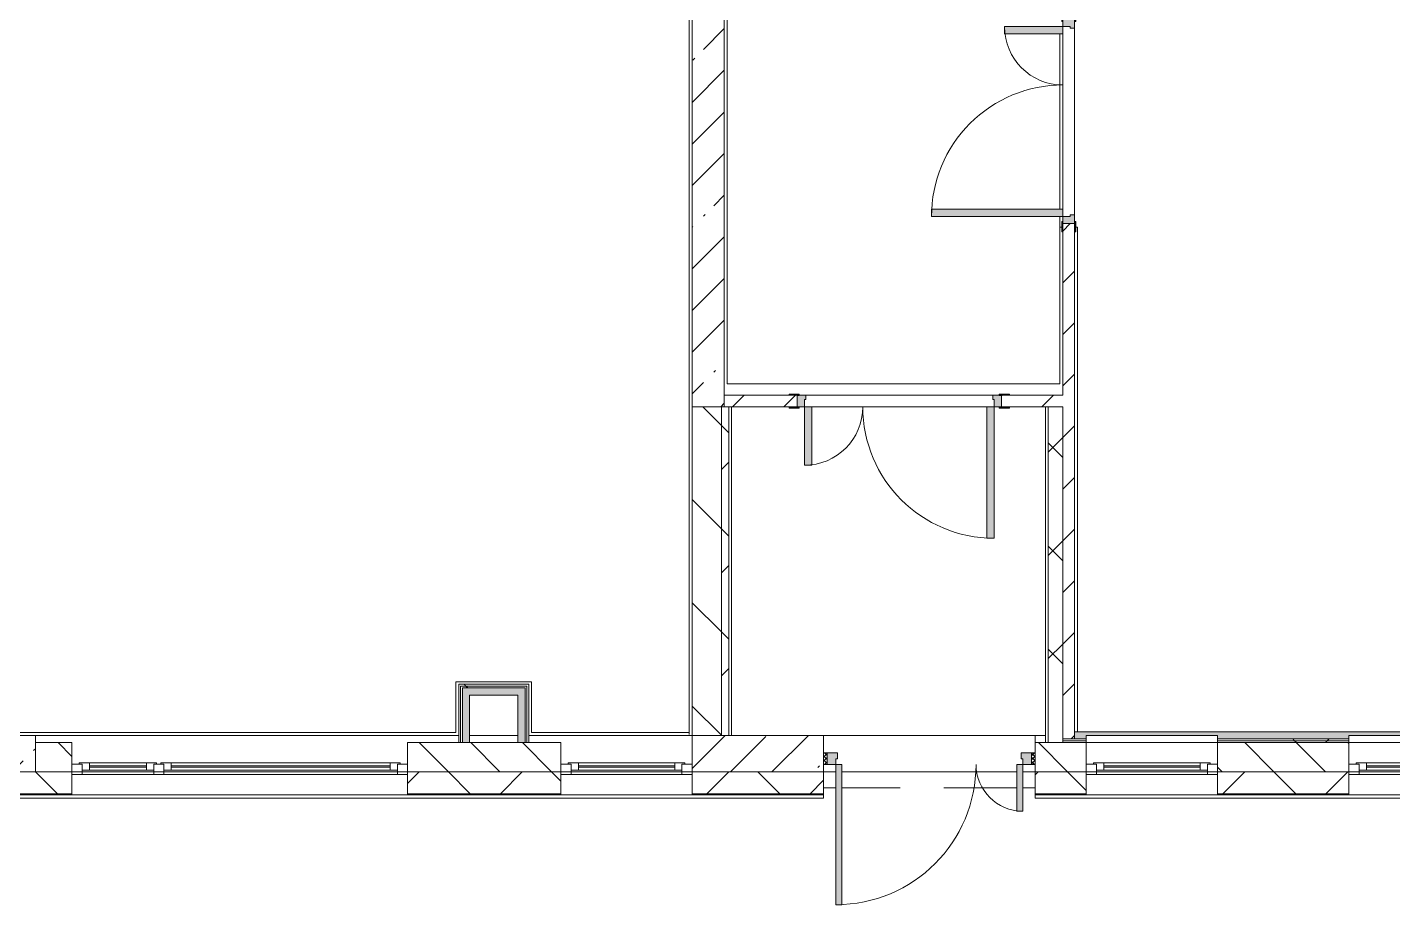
# Model space of a CAD drawing. Header units: millimetres. Extents: x -4060 to 187734, y -8553 to 29000.
# Drawn here: x 163298 to 172654, y -1010 to 5000 of the extents above; entities that cross this region are included whole.
import ezdxf

# ---------------------------------------------------------------- set-up
doc = ezdxf.new("R2010")
doc.units = ezdxf.units.MM
doc.linetypes.add('200_ШТРИХ__ш1_п0_6_', pattern=[800, 500, -300])
for name, color, linetype, lineweight in [('A-DETL-MBND-1', 7, '200_ШТРИХ__ш1_п0_6_', 9), ('A-GENM', 7, 'Continuous', 5), ('A-GLAZ-2', 7, 'Continuous', 5), ('A-WALL', 7, 'Continuous', 9), ('A-WALL-9', 7, 'Continuous', 5), ('I-WALL-22', 7, 'Continuous', 5), ('S-COLS-2', 7, 'Continuous', 5)]:
    doc.layers.add(name, color=color, linetype=linetype, lineweight=lineweight)
for name, color, linetype, lineweight, true_color in [('A-DOOR-2', 7, 'Continuous', 5, 0xaaaaaa), ('A-DOOR-3', 7, 'Continuous', 5, 0xe2e2e2), ('A-DOOR-FRAM-2', 7, 'Continuous', 5, 0xe2e2e2), ('A-DOOR-FRAM-3', 7, 'Continuous', 5, 0xaaaaaa), ('A-FLOR-1', 7, 'Continuous', 5, 0xaaaaaa), ('I-WALL-21', 7, 'Continuous', 9, 0xe7e7e7)]:
    doc.layers.add(name, color=color, linetype=linetype, lineweight=lineweight, true_color=true_color)
pattern_1 = [(45, (60723.74, 0), (-176.7767, 176.7767), [])]
pattern_2 = [(45, (60723.74, 0), (-353.5534, 353.5534), []), (135, (60723.74, 0), (-353.5534, -353.5534), [])]
pattern_3 = [(45, (60723.74, 0), (-285.1231, 285.1231), []), (45, (61008.87, 0), (-285.1231, 285.1231), [504.031, -100.806, 16.764, -84.042])]
pattern_4 = [(45, (60723.74, 0), (-530.33, 530.33), []), (135, (60723.74, 0), (-530.33, -530.33), [])]

# ---------------------------------------------------------------- blocks, each defined once
blk = doc.blocks.new('120_Окно_СКБ_2Ст_Фрамуга сверху - 120_Окно_СКБ_2Ст_2300х2500_h_ ДОО-19727959-1_5_1_птичка')
at = {"layer": 'A-GLAZ-2'}
for p, q in [((-1150, -127), (-1150, -57)), ((-1150, -57), (-1080, -57)), ((1150, -57), (-1150, -57)), ((-1080, -57), (-1080, -127)), ((-1080, -57), (1080, -57)), ((520, -87), (-1080, -87)), ((-1080, -87), (-1080, -127)), ((-1030, -137), (-1030, -87)), ((470, -137), (470, -87)), ((520, -127), (520, -57)), ((520, -57), (590, -57)), ((520, -127), (520, -87)), ((590, -57), (590, -127)), ((1080, -87), (590, -87)), ((590, -87), (590, -127)), ((640, -137), (640, -87)), ((1030, -137), (1030, -87)), ((1080, -127), (1080, -57)), ((1080, -57), (1150, -57)), ((1080, -127), (1080, -87)), ((1150, -57), (1150, -127)), ((-1080, -127), (-1150, -127)), ((-1150, -127), (-1100, -127)), ((-1080, -127), (-1100, -127)), ((-1100, -127), (-1100, -137)), ((-1100, -137), (540, -137)), ((540, -137), (-1100, -137)), ((-1030, -107), (470, -107)), ((470, -117), (-1030, -117)), ((590, -127), (520, -127)), ((540, -127), (520, -127)), ((540, -127), (570, -127)), ((540, -127), (570, -127)), ((540, -137), (540, -127)), ((590, -127), (570, -127)), ((570, -127), (570, -137)), ((570, -137), (1100, -137)), ((1100, -137), (570, -137)), ((640, -107), (1030, -107)), ((1030, -117), (640, -117)), ((1150, -127), (1080, -127)), ((1100, -127), (1080, -127)), ((1100, -127), (1150, -127)), ((1100, -137), (1100, -127))]:
    blk.add_line(p, q, dxfattribs=at)
blk = doc.blocks.new('BSC_Колонна _Прямоугольная - 250х900-V148-1_5_1_птичка')
at = {"layer": 'S-COLS-2'}
h = blk.add_hatch(dxfattribs=at)
h.set_pattern_fill('FP_178', color=256, style=0, pattern_type=2)
h.set_pattern_definition([(45, (-102180, -25), (-285.1231, 285.1231), []), (45, (-101894.88, -25), (-285.1231, 285.1231), [504.031, -100.806, 16.764, -84.042])])
h.paths.add_polyline_path([(450, -125), (450, 125), (-450, 125), (-450, -125), (-61.5, -125)])
for p, q in [((450, 125), (-450, 125)), ((-450, 125), (-450, -125)), ((450, -125), (450, 125)), ((-450, -125), (450, -125))]:
    blk.add_line(p, q, dxfattribs=at)
blk = doc.blocks.new('110_Дверь_СКБ_2Ст_Наружная - ДН-5_л__ Двухстворчатая 1350 х3800 _h_ в свету с верхним остеклением-21877029-1_5_1_птичка')
at = {"layer": 'A-DOOR-2'}
h = blk.add_hatch(dxfattribs=at)
h.set_pattern_fill('FP_179', color=256, style=0, pattern_type=2)
h.set_pattern_definition([(135, (1626.41, 164.685), (-14.14214, -14.14214), []), (225, (1626.41, 164.685), (14.14214, -14.14214), [])])
h.paths.add_polyline_path([(744.5, 50), (719.5, 50), (719.5, -30), (744.5, -30), (744.5, 10)])
at = {"layer": 'A-DOOR-3'}
for points in [[(619.5, 1010), (619.5, 50), (659.5, 50), (659.5, 1010)], [(-620.5, 370), (-620.5, 50), (-580.5, 50), (-580.5, 370)]]:
    blk.add_hatch(color=256, dxfattribs=at).paths.add_polyline_path(points)
h = blk.add_hatch(color=256, dxfattribs=at)
h.paths.add_polyline_path([(659.5, 50), (659.5, 10), (649.5, 10), (649.5, -30), (719.5, -30), (719.5, 50)])
h.paths.add_polyline_path([(-680.5, 50), (-680.5, -30), (-610.5, -30), (-610.5, 10), (-620.5, 10), (-620.5, 50), (-651.1, 50)])
at = {"layer": 'A-DOOR-FRAM-3'}
h = blk.add_hatch(dxfattribs=at)
h.set_pattern_fill('FP_180', color=256, style=0, pattern_type=2)
h.set_pattern_definition([(45, (-496.384, 164.685), (-14.1421, 14.1421), []), (135, (-496.384, 164.685), (-14.1421, -14.1421), [])])
h.paths.add_polyline_path([(-705.5, 50), (-705.5, -30), (-680.5, -30), (-680.5, 50)])
at = {"layer": 'A-DOOR-2'}
for p, q in [((659.5, 1010), (619.5, 1010)), ((619.5, 1010), (619.5, 50)), ((659.5, 50), (659.5, 1010)), ((-620.5, 370), (-620.5, 50)), ((-580.5, 370), (-620.5, 370)), ((-580.5, 50), (-580.5, 370)), ((-620.5, 50), (-580.5, 50)), ((619.5, 50), (659.5, 50))]:
    blk.add_line(p, q, dxfattribs=at)
for centre, radius, start, end in [((659.5, 50), 960, 90, 180), ((-620.5, 50), 320, 0, 90)]:
    blk.add_arc(centre, radius, start, end, dxfattribs=at)
at = {"layer": 'A-DOOR-FRAM-3'}
for p, q in [((-680.5, 50), (-705.5, 50)), ((-705.5, 50), (-705.5, -30)), ((-620.5, 50), (-680.5, 50)), ((-680.5, 50), (-680.5, -30)), ((-680.5, -30), (-680.5, 50)), ((-620.5, 10), (-620.5, 50)), ((-610.5, 10), (-620.5, 10)), ((-610.5, -30), (-610.5, 10)), ((659.5, 10), (649.5, 10)), ((649.5, 10), (649.5, -30)), ((659.5, 50), (659.5, 10)), ((719.5, 50), (659.5, 50)), ((719.5, -30), (719.5, 50)), ((744.5, 50), (719.5, 50)), ((719.5, 50), (719.5, -30)), ((744.5, -30), (744.5, 50)), ((-705.5, -30), (-680.5, -30)), ((-680.5, -30), (-610.5, -30)), ((649.5, -30), (719.5, -30)), ((719.5, -30), (744.5, -30))]:
    blk.add_line(p, q, dxfattribs=at)
blk = doc.blocks.new('120_Окно_СКБ_1Ст - 120_Окно_СКБ_1Ст 900х2500_h_ с форточкой-22876038-1_5_1_птичка')
at = {"layer": 'A-GLAZ-2'}
for p, q in [((-450, -127), (-450, -57)), ((-450, -57), (-380, -57)), ((450, -57), (-450, -57)), ((-380, -57), (-380, -127)), ((380, -87), (-380, -87)), ((-380, -87), (-380, -127)), ((-330, -137), (-330, -87)), ((330, -137), (330, -87)), ((380, -127), (380, -57)), ((380, -57), (450, -57)), ((380, -127), (380, -87)), ((450, -57), (450, -127)), ((-380, -127), (-450, -127)), ((-450, -127), (-400, -127)), ((-380, -127), (-400, -127)), ((-400, -127), (-400, -137)), ((-400, -137), (400, -137)), ((400, -137), (-400, -137)), ((-330, -107), (330, -107)), ((330, -117), (-330, -117)), ((450, -127), (380, -127)), ((400, -127), (380, -127)), ((400, -127), (450, -127)), ((400, -137), (400, -127))]:
    blk.add_line(p, q, dxfattribs=at)
blk = doc.blocks.new('110_Дверь_СКБ_2Ст - Д-5_п_ Из игровой в коридор-32215844-1_5_1_птичка')
at = {"layer": 'A-DOOR-3'}
for points in [[(-637.5, 940), (-637.5, 40), (-587.5, 40), (-587.5, 940)], [(612.5, 57.5), (612.5, 40), (662.5, 42.7), (662.5, 440), (612.5, 440), (612.5, 60)]]:
    blk.add_hatch(color=256, dxfattribs=at).paths.add_polyline_path(points)
h = blk.add_hatch(color=256, dxfattribs=at)
h.paths.add_polyline_path([(-687.5, 40), (-687.5, -40), (-627.5, -40), (-627.5, -10), (-637.5, -10), (-637.5, 40)])
h.paths.add_polyline_path([(652.5, -40), (712.5, -40), (712.5, 40), (662.5, 40), (662.5, -10), (652.5, -10), (652.5, -25.9)])
at = {"layer": 'A-DOOR-FRAM-2'}
for points in [[(-742.5, 40), (-672.5, 40), (-672.5, 48), (-742.5, 48)], [(697.5, 48), (697.5, 40), (767.5, 40), (767.5, 48), (712.5, 48)], [(-742.5, -48), (-672.5, -48), (-672.5, -40), (-742.5, -40)], [(697.5, -47.8), (697.8, -48), (767.5, -48), (767.5, -40), (697.5, -40)]]:
    blk.add_hatch(color=256, dxfattribs=at).paths.add_polyline_path(points)
at = {"layer": 'A-DOOR-2'}
for p, q in [((-637.5, 940), (-637.5, 40)), ((-587.5, 940), (-637.5, 940)), ((-587.5, 40), (-587.5, 940)), ((662.5, 440), (612.5, 440)), ((612.5, 440), (612.5, 40)), ((662.5, 40), (662.5, 440)), ((-637.5, 40), (-587.5, 40)), ((612.5, 40), (662.5, 40))]:
    blk.add_line(p, q, dxfattribs=at)
for centre, radius, start, end in [((-637.5, 40), 900, 0, 90), ((662.5, 40), 400, 90, 180)]:
    blk.add_arc(centre, radius, start, end, dxfattribs=at)
at = {"layer": 'A-DOOR-FRAM-3'}
for p, q in [((-672.5, 48), (-742.5, 48)), ((-742.5, 48), (-742.5, 40)), ((-742.5, 40), (-672.5, 40)), ((-637.5, 40), (-687.5, 40)), ((-687.5, 40), (-687.5, -40)), ((-672.5, 40), (-672.5, 48)), ((-637.5, -10), (-637.5, 40)), ((662.5, 40), (662.5, -10)), ((712.5, 40), (662.5, 40)), ((767.5, 48), (697.5, 48)), ((697.5, 48), (697.5, 40)), ((697.5, 40), (767.5, 40)), ((712.5, -40), (712.5, 40)), ((767.5, 40), (767.5, 48)), ((-672.5, -40), (-742.5, -40)), ((-742.5, -40), (-742.5, -48)), ((-742.5, -48), (-672.5, -48)), ((-672.5, -39), (-687.5, -39)), ((-687.5, -39), (-687.5, -40)), ((-687.5, -40), (-627.5, -40)), ((-687.5, -40), (-672.5, -40)), ((-672.5, -40), (-672.5, -39)), ((-672.5, -48), (-672.5, -40)), ((-627.5, -10), (-637.5, -10)), ((-627.5, -40), (-627.5, -10)), ((662.5, -10), (652.5, -10)), ((652.5, -10), (652.5, -40)), ((652.5, -40), (712.5, -40)), ((712.5, -39), (697.5, -39)), ((697.5, -39), (697.5, -40)), ((697.5, -40), (712.5, -40)), ((767.5, -40), (697.5, -40)), ((697.5, -40), (697.5, -48)), ((697.5, -48), (767.5, -48)), ((712.5, -40), (712.5, -39)), ((767.5, -48), (767.5, -40))]:
    blk.add_line(p, q, dxfattribs=at)
blk = doc.blocks.new('Рисунок_горы - Рисунок_горы-31934381-1_5_1_птичка')
at = {"layer": 'A-GENM'}
for p, q in [((107109, 4374.4), (107109, 4384)), ((107109, 4308.3), (107109, 4334.6)), ((107109, 4258.7), (107109, 4082.8)), ((107109, 3759.7), (107109, 3739.9)), ((107109, 3402.6), (107109, 3715.1)), ((107109, 3715.1), (107109, 3402.6)), ((107109, 3400.4), (107109, 3402.6)), ((107109, 3402.6), (107109, 3400.4)), ((107109, 3083.5), (107109, 3033.8)), ((107109, 3033.8), (107109, 3083.5)), ((107109, 2902.9), (107109, 2510.3)), ((107109, 2349.5), (107109, 2318.8)), ((107109, 1892.3), (107109, 1912.9)), ((107109, 1600.7), (107109, 1631.9)), ((107109, 1293.1), (107109, 1296.4)), ((107109, 950.1), (107109, 1139.3)), ((107109, 1139.3), (107109, 950.1)), ((107109, 1122.4), (107109, 1119.9)), ((107109, 1119.9), (107109, 756.7)), ((107109, 988.4), (107109, 946.8)), ((107109, 928), (107109, 950.1)), ((107109, 950.1), (107109, 928)), ((107109, 800), (107109, 928)), ((107109, 928), (107109, 800))]:
    blk.add_line(p, q, dxfattribs=at)
for points in [[(107109, 4996.9), (107109, 5086.6), (107109, 5046.4), (107109, 4960)], [(107109, 4997.1), (107109, 5021), (107109, 5029.3), (107109, 5042)], [(107109, 5030.9), (107109, 5009.2), (107109, 4973.1), (107109, 4936.1)], [(107109, 4931.1), (107109, 4949.6), (107109, 4972.3), (107109, 4997.1)], [(107109, 4801.5), (107109, 4837.3), (107109, 4769), (107109, 4683.1)], [(107109, 4745.8), (107109, 4834.9), (107109, 4778.8), (107109, 4694)], [(107109, 4729.3), (107109, 4734.7), (107109, 4740.2), (107109, 4745.8)], [(107109, 4610.3), (107109, 4692.4), (107109, 4646), (107109, 4564.5)], [(107109, 4560.8), (107109, 4651.4), (107109, 4604.2), (107109, 4519)], [(107109, 4480.9), (107109, 4572.6), (107109, 4516.7), (107109, 4440.6)], [(107109, 4532.1), (107109, 4540.9), (107109, 4550.5), (107109, 4560.8)], [(107109, 4470.8), (107109, 4474.1), (107109, 4477.5), (107109, 4480.9)], [(107109, 4422.3), (107109, 4412.5), (107109, 4330.7), (107109, 4267.6)], [(107109, 4394.1), (107109, 4371.7), (107109, 4334), (107109, 4292)], [(107109, 4388.7), (107109, 4383.5), (107109, 4378.7), (107109, 4374.4)], [(107109, 4317.2), (107109, 4357.9), (107109, 4365.3), (107109, 4387.8)], [(107109, 4330.1), (107109, 4333.9), (107109, 4326.6), (107109, 4344.4)], [(107109, 4341.2), (107109, 4322.9), (107109, 4288.3), (107109, 4243.4)], [(107109, 4284.3), (107109, 4313.8), (107109, 4319.7), (107109, 4338.1)], [(107109, 4284.9), (107109, 4299.2), (107109, 4315.7), (107109, 4330.1)], [(107109, 4250.2), (107109, 4269), (107109, 4291.9), (107109, 4317.2)], [(107109, 4227.3), (107109, 4244.5), (107109, 4264.5), (107109, 4284.3)], [(107109, 4185.1), (107109, 4203.6), (107109, 4225.6), (107109, 4254)], [(107109, 4109.1), (107109, 4188.9), (107109, 4152.7), (107109, 4076.1)], [(107109, 4091.2), (107109, 4096.8), (107109, 4102.8), (107109, 4109.1)], [(107109, 4079.1), (107109, 4063.9), (107109, 4046.4), (107109, 4024.9)], [(107109, 3775), (107109, 3972.8), (107109, 3938.6), (107109, 4024.9)], [(107109, 3745.9), (107109, 3754.8), (107109, 3773.9), (107109, 3783.9)], [(107109, 3400.4), (107109, 3399.3), (107109, 3107.3), (107109, 3083.5)], [(107109, 3190.2), (107109, 3238.9), (107109, 3287.7), (107109, 3341.9)], [(107109, 2744.1), (107109, 2736.6), (107109, 2730.3), (107109, 2725.9)], [(107109, 2525.4), (107109, 2507.2), (107109, 2429.8), (107109, 2406.1)], [(107109, 2456.9), (107109, 2471.2), (107109, 2489.8), (107109, 2504.1)], [(107109, 2337.5), (107109, 2351), (107109, 2430.2), (107109, 2443.8)], [(107109, 2405.3), (107109, 2304), (107109, 2038.3), (107109, 1883.2)], [(107109, 2043.8), (107109, 2143), (107109, 2375.7), (107109, 2404.3)], [(107109, 2331.2), (107109, 2332.9), (107109, 2334.9), (107109, 2337.1)], [(107109, 1964.2), (107109, 1942.5), (107109, 1888.8), (107109, 1862.5)], [(107109, 1865), (107109, 1870.5), (107109, 1877.1), (107109, 1884.9)], [(107109, 1599.1), (107109, 1599.6), (107109, 1600.2), (107109, 1600.7)], [(107109, 1378.1), (107109, 1344.4), (107109, 1311.3), (107109, 1280.5)], [(107109, 1292.6), (107109, 1292.8), (107109, 1292.9), (107109, 1293.1)], [(107109, 1204.2), (107109, 1240.1), (107109, 1272.7), (107109, 1284.6)], [(107109, 1137.1), (107109, 1123.8), (107109, 1106.1), (107109, 1089.8)], [(107109, 954), (107109, 984.2), (107109, 1099.5), (107109, 1129.6)], [(107109, 1118), (107109, 1118.9), (107109, 1120.3), (107109, 1122.4)], [(107109, 1045.3), (107109, 1029.5), (107109, 1010.6), (107109, 988.4)], [(107109, 800), (107109, 789.3), (107109, 658.8), (107109, 644.1)], [(107109, 792), (107109, 794.5), (107109, 796.8), (107109, 798.8)]]:
    blk.add_open_spline(points, degree=3, dxfattribs=at)
for points, knots in [([(107109, 4960), (107109, 4960), (107109, 4956.1), (107109, 4952.3), (107109, 4948.7)], [0.25, 0.25, 0.25, 0.25, 0.25000001, 0.28399361, 0.28399361, 0.28399361, 0.28399361]), ([(107109, 4936.1), (107109, 4936.1), (107109, 4926.5), (107109, 4918.4), (107109, 4911.6)], [0.5, 0.5, 0.5, 0.5, 0.50000001, 0.54626589, 0.54626589, 0.54626589, 0.54626589]), ([(107109, 4694), (107109, 4694), (107109, 4691.5), (107109, 4689.2), (107109, 4687)], [0.33333333, 0.33333333, 0.33333333, 0.33333333, 0.33333334, 0.35272654, 0.35272654, 0.35272654, 0.35272654]), ([(107109, 4683.1), (107109, 4683.1), (107109, 4671.1), (107109, 4660.8), (107109, 4652.1)], [0.33333333, 0.33333333, 0.33333333, 0.33333333, 0.33333334, 0.39532275, 0.39532275, 0.39532275, 0.39532275]), ([(107109, 4564.5), (107109, 4564.5), (107109, 4561.6), (107109, 4558.7), (107109, 4555.8)], [0.25, 0.25, 0.25, 0.25, 0.25000001, 0.27808604, 0.27808604, 0.27808604, 0.27808604]), ([(107109, 4519), (107109, 4519), (107109, 4515.6), (107109, 4512.5), (107109, 4509.5)], [0.33333333, 0.33333333, 0.33333333, 0.33333333, 0.33333334, 0.35936059, 0.35936059, 0.35936059, 0.35936059]), ([(107109, 4440.6), (107109, 4440.6), (107109, 4438.1), (107109, 4435.6), (107109, 4433.3)], [0.33333333, 0.33333333, 0.33333333, 0.33333333, 0.33333334, 0.35421971, 0.35421971, 0.35421971, 0.35421971]), ([(107109, 4384), (107109, 4384), (107109, 4407.4), (107109, 4419.2), (107109, 4422.4)], [0.059701493, 0.059701493, 0.059701493, 0.059701493, 0.059701503, 0.063018242, 0.063018242, 0.063018242, 0.063018242]), ([(107109, 4387.8), (107109, 4387.8), (107109, 4392.8), (107109, 4397.1), (107109, 4400.6)], [0.25, 0.25, 0.25, 0.25, 0.25000001, 0.26795645, 0.26795645, 0.26795645, 0.26795645]), ([(107109, 4355.8), (107109, 4355.8), (107109, 4362.9), (107109, 4368.3), (107109, 4374.4)], [0.02985075, 0.02985075, 0.02985075, 0.02985075, 0.02985076, 0.04477612, 0.04477612, 0.04477612, 0.04477612]), ([(107109, 4374.4), (107109, 4374.4), (107109, 4368.3), (107109, 4362.9), (107109, 4355.8)], [0.589928058, 0.589928058, 0.589928058, 0.589928058, 0.589928068, 0.597122302, 0.597122302, 0.597122302, 0.597122302]), ([(107109, 4344.4), (107109, 4344.4), (107109, 4347.6), (107109, 4352.1), (107109, 4355.8)], [0.01492537, 0.01492537, 0.01492537, 0.01492537, 0.01492538, 0.02985075, 0.02985075, 0.02985075, 0.02985075]), ([(107109, 4355.8), (107109, 4355.8), (107109, 4352.1), (107109, 4347.6), (107109, 4344.4)], [0.597122302, 0.597122302, 0.597122302, 0.597122302, 0.597122312, 0.604316547, 0.604316547, 0.604316547, 0.604316547]), ([(107109, 4344.4), (107109, 4344.4), (107109, 4338), (107109, 4334.8), (107109, 4333.2)], [0.604316547, 0.604316547, 0.604316547, 0.604316547, 0.604316557, 0.606930306, 0.606930306, 0.606930306, 0.606930306]), ([(107109, 4338.1), (107109, 4338.1), (107109, 4340.2), (107109, 4342.1), (107109, 4343.8)], [0.2, 0.2, 0.2, 0.2, 0.20000001, 0.209156175, 0.209156175, 0.209156175, 0.209156175]), ([(107109, 4330.1), (107109, 4330.1), (107109, 4309.7), (107109, 4273.5), (107109, 4254)], [0.18181818, 0.18181818, 0.18181818, 0.18181818, 0.18181819, 0.27272727, 0.27272727, 0.27272727, 0.27272727]), ([(107109, 4254), (107109, 4254), (107109, 4273.5), (107109, 4309.7), (107109, 4330.1)], [0.97014925, 0.97014925, 0.97014925, 0.97014925, 0.97014926, 1, 1, 1, 1]), ([(107109, 4330.1), (107109, 4330.1), (107109, 4315.7), (107109, 4299.2), (107109, 4284.9)], [0.611510791, 0.611510791, 0.611510791, 0.611510791, 0.611510801, 0.617072383, 0.617072383, 0.617072383, 0.617072383]), ([(107109, 4267.6), (107109, 4267.6), (107109, 4277.2), (107109, 4300.9), (107109, 4308.3)], [0.07462687, 0.07462687, 0.07462687, 0.07462687, 0.07462688, 0.08955224, 0.08955224, 0.08955224, 0.08955224]), ([(107109, 4308.3), (107109, 4308.3), (107109, 4294.5), (107109, 4267.6), (107109, 4258.7)], [0.08955224, 0.08955224, 0.08955224, 0.08955224, 0.08955225, 0.10447761, 0.10447761, 0.10447761, 0.10447761]), ([(107109, 4292), (107109, 4292), (107109, 4265.3), (107109, 4244.8), (107109, 4230)], [0.5, 0.5, 0.5, 0.5, 0.50000001, 0.58415994, 0.58415994, 0.58415994, 0.58415994]), ([(107109, 4254), (107109, 4254), (107109, 4225.6), (107109, 4203.6), (107109, 4185.1)], [0.27272727, 0.27272727, 0.27272727, 0.27272727, 0.27272728, 0.29544577, 0.29544577, 0.29544577, 0.29544577]), ([(107109, 4243.4), (107109, 4243.4), (107109, 4226), (107109, 4206.4), (107109, 4193.2)], [0.4, 0.4, 0.4, 0.4, 0.4, 0.5000887, 0.5000887, 0.5000887, 0.5000887]), ([(107109, 4082.8), (107109, 4082.8), (107109, 3948.4), (107109, 3856.6), (107109, 3759.7)], [0.11940299, 0.11940299, 0.11940299, 0.11940299, 0.119403, 0.13432836, 0.13432836, 0.13432836, 0.13432836]), ([(107109, 4024.9), (107109, 4024.9), (107109, 4046.4), (107109, 4063.9), (107109, 4079.1)], [0.955223881, 0.955223881, 0.955223881, 0.955223881, 0.955223891, 0.958256249, 0.958256249, 0.958256249, 0.958256249]), ([(107109, 4076.1), (107109, 4076.1), (107109, 4075.5), (107109, 4074.9), (107109, 4074.4)], [0.333333333, 0.333333333, 0.333333333, 0.333333333, 0.333333343, 0.338878128, 0.338878128, 0.338878128, 0.338878128]), ([(107109, 4024.9), (107109, 4024.9), (107109, 3938.6), (107109, 3972.8), (107109, 3775)], [0.36363636, 0.36363636, 0.36363636, 0.36363636, 0.36363637, 0.45334444, 0.45334444, 0.45334444, 0.45334444]), ([(107109, 3797.9), (107109, 3797.9), (107109, 3816.7), (107109, 3834.4), (107109, 3846.7)], [0.4, 0.4, 0.4, 0.4, 0.40000001, 0.48323063, 0.48323063, 0.48323063, 0.48323063]), ([(107109, 3400.4), (107109, 3400.4), (107109, 3384.7), (107109, 3360.7), (107109, 3341.9)], [0.71942446, 0.71942446, 0.71942446, 0.71942446, 0.71942447, 0.726618705, 0.726618705, 0.726618705, 0.726618705]), ([(107109, 3083.5), (107109, 3083.5), (107109, 3107), (107109, 3392), (107109, 3400.2)], [0.88059701, 0.88059701, 0.88059701, 0.88059701, 0.88059702, 0.89533399, 0.89533399, 0.89533399, 0.89533399]), ([(107109, 3341.9), (107109, 3341.9), (107109, 3287.7), (107109, 3238.9), (107109, 3190.2)], [0.726618705, 0.726618705, 0.726618705, 0.726618705, 0.726618715, 0.730787086, 0.730787086, 0.730787086, 0.730787086]), ([(107109, 2725.9), (107109, 2725.9), (107109, 2730.3), (107109, 2736.6), (107109, 2744.1)], [0.4375, 0.4375, 0.4375, 0.4375, 0.43750001, 0.446836628, 0.446836628, 0.446836628, 0.446836628]), ([(107109, 2640.3), (107109, 2640.3), (107109, 2667.3), (107109, 2700.2), (107109, 2725.9)], [0.375, 0.375, 0.375, 0.375, 0.37500001, 0.4375, 0.4375, 0.4375, 0.4375]), ([(107109, 2725.9), (107109, 2725.9), (107109, 2700.2), (107109, 2667.3), (107109, 2640.3)], [0.776978417, 0.776978417, 0.776978417, 0.776978417, 0.776978427, 0.784172662, 0.784172662, 0.784172662, 0.784172662]), ([(107109, 2640.3), (107109, 2640.3), (107109, 2621.3), (107109, 2621.6), (107109, 2581.4)], [0.784172662, 0.784172662, 0.784172662, 0.784172662, 0.784172672, 0.791366906, 0.791366906, 0.791366906, 0.791366906]), ([(107109, 2581.4), (107109, 2581.4), (107109, 2593), (107109, 2601.2), (107109, 2607.5)], [0.3125, 0.3125, 0.3125, 0.3125, 0.31250001, 0.33053184, 0.33053184, 0.33053184, 0.33053184]), ([(107109, 2510.3), (107109, 2510.3), (107109, 2529), (107109, 2562.7), (107109, 2581.4)], [0.25, 0.25, 0.25, 0.25, 0.25000001, 0.3125, 0.3125, 0.3125, 0.3125]), ([(107109, 2581.4), (107109, 2581.4), (107109, 2562.7), (107109, 2529), (107109, 2510.3)], [0.791366906, 0.791366906, 0.791366906, 0.791366906, 0.791366916, 0.798561151, 0.798561151, 0.798561151, 0.798561151]), ([(107109, 2515.4), (107109, 2515.4), (107109, 2518.6), (107109, 2521.6), (107109, 2524.6)], [0.8059701493, 0.8059701493, 0.8059701493, 0.8059701493, 0.8059701593, 0.8067080864, 0.8067080864, 0.8067080864, 0.8067080864]), ([(107109, 2510.3), (107109, 2510.3), (107109, 2483), (107109, 2428.7), (107109, 2405.3)], [0.798561151, 0.798561151, 0.798561151, 0.798561151, 0.798561161, 0.805755396, 0.805755396, 0.805755396, 0.805755396]), ([(107109, 2406.1), (107109, 2406.1), (107109, 2391.5), (107109, 2376.5), (107109, 2365.1)], [0.14285714, 0.14285714, 0.14285714, 0.14285714, 0.14285715, 0.23291326, 0.23291326, 0.23291326, 0.23291326]), ([(107109, 2405.3), (107109, 2405.3), (107109, 2381.5), (107109, 2144.3), (107109, 2043.8)], [0.805755396, 0.805755396, 0.805755396, 0.805755396, 0.805755406, 0.811968093, 0.811968093, 0.811968093, 0.811968093]), ([(107109, 1883.2), (107109, 1883.2), (107109, 1772), (107109, 1712.3), (107109, 1580.9)], [0.05882353, 0.05882353, 0.05882353, 0.05882353, 0.05882354, 0.11764706, 0.11764706, 0.11764706, 0.11764706]), ([(107109, 1684.9), (107109, 1684.9), (107109, 1697.8), (107109, 1708.8), (107109, 1716.3)], [0.76119403, 0.76119403, 0.76119403, 0.76119403, 0.76119404, 0.767121073, 0.767121073, 0.767121073, 0.767121073]), ([(107109, 1640.8), (107109, 1640.8), (107109, 1660.5), (107109, 1675.7), (107109, 1684.9)], [0.74626866, 0.74626866, 0.74626866, 0.74626866, 0.74626867, 0.76119403, 0.76119403, 0.76119403, 0.76119403]), ([(107109, 1580.9), (107109, 1580.9), (107109, 1528.6), (107109, 1484.2), (107109, 1440.4)], [0.11764706, 0.11764706, 0.11764706, 0.11764706, 0.11764707, 0.17647059, 0.17647059, 0.17647059, 0.17647059]), ([(107109, 1440.4), (107109, 1440.4), (107109, 1388), (107109, 1350.4), (107109, 1277.3)], [0.17647059, 0.17647059, 0.17647059, 0.17647059, 0.1764706, 0.23529412, 0.23529412, 0.23529412, 0.23529412]), ([(107109, 1280.5), (107109, 1280.5), (107109, 1311.3), (107109, 1344.4), (107109, 1378.1)], [0.52941176, 0.52941176, 0.52941176, 0.52941176, 0.52941177, 0.55016053, 0.55016053, 0.55016053, 0.55016053]), ([(107109, 1284.6), (107109, 1284.6), (107109, 1286), (107109, 1287), (107109, 1287.8)], [0.626865672, 0.626865672, 0.626865672, 0.626865672, 0.626865682, 0.62980849, 0.62980849, 0.62980849, 0.62980849]), ([(107109, 1141.9), (107109, 1141.9), (107109, 1191.5), (107109, 1233.3), (107109, 1280.5)], [0.47058824, 0.47058824, 0.47058824, 0.47058824, 0.47058825, 0.52941176, 0.52941176, 0.52941176, 0.52941176]), ([(107109, 1280.5), (107109, 1280.5), (107109, 1233.3), (107109, 1191.5), (107109, 1141.9)], [0.856115108, 0.856115108, 0.856115108, 0.856115108, 0.856115118, 0.863309353, 0.863309353, 0.863309353, 0.863309353]), ([(107109, 1277.3), (107109, 1277.3), (107109, 1224.5), (107109, 1174), (107109, 1122.4)], [0.23529412, 0.23529412, 0.23529412, 0.23529412, 0.23529413, 0.29411765, 0.29411765, 0.29411765, 0.29411765]), ([(107109, 1136.5), (107109, 1136.5), (107109, 1140.6), (107109, 1144), (107109, 1146.8)], [0.4, 0.4, 0.4, 0.4, 0.40000001, 0.41578086, 0.41578086, 0.41578086, 0.41578086]), ([(107109, 1141.9), (107109, 1141.9), (107109, 1136.4), (107109, 1133.6), (107109, 1127.2)], [0.52238806, 0.52238806, 0.52238806, 0.52238806, 0.52238807, 0.53731343, 0.53731343, 0.53731343, 0.53731343]), ([(107109, 1141.9), (107109, 1141.9), (107109, 1141.3), (107109, 1140.6), (107109, 1140)], [0.863309353, 0.863309353, 0.863309353, 0.863309353, 0.863309363, 0.867844855, 0.867844855, 0.867844855, 0.867844855]), ([(107109, 1127.2), (107109, 1127.2), (107109, 1126.9), (107109, 1126.6), (107109, 1126.3)], [0.537313433, 0.537313433, 0.537313433, 0.537313433, 0.537313443, 0.538811964, 0.538811964, 0.538811964, 0.538811964]), ([(107109, 1122.4), (107109, 1122.4), (107109, 1121.9), (107109, 1121.4), (107109, 1120.9)], [0.294117647, 0.294117647, 0.294117647, 0.294117647, 0.294117657, 0.297478185, 0.297478185, 0.297478185, 0.297478185]), ([(107109, 644.1), (107109, 644.1), (107109, 658.8), (107109, 789.3), (107109, 800)], [0.44776119, 0.44776119, 0.44776119, 0.44776119, 0.4477612, 0.46268657, 0.46268657, 0.46268657, 0.46268657]), ([(107109, 800), (107109, 800), (107109, 797.8), (107109, 795.1), (107109, 792)], [0.8920863309, 0.8920863309, 0.8920863309, 0.8920863309, 0.8920863409, 0.8929568714, 0.8929568714, 0.8929568714, 0.8929568714]), ([(107109, 644.1), (107109, 644.1), (107109, 574.3), (107109, 193.6), (107109, 162.6)], [0.05555556, 0.05555556, 0.05555556, 0.05555556, 0.05555557, 0.11111111, 0.11111111, 0.11111111, 0.11111111]), ([(107109, 162.6), (107109, 162.6), (107109, 193.6), (107109, 574.3), (107109, 644.1)], [0.43283582, 0.43283582, 0.43283582, 0.43283582, 0.43283583, 0.44776119, 0.44776119, 0.44776119, 0.44776119]), ([(107109, 156), (107109, 156), (107109, 158.5), (107109, 160.2), (107109, 161.2)], [0.417910448, 0.417910448, 0.417910448, 0.417910448, 0.417910458, 0.420871746, 0.420871746, 0.420871746, 0.420871746])]:
    blk.add_open_spline(points, degree=3, knots=knots, dxfattribs=at)
blk = doc.blocks.new('110_Дверь_СКБ_2Ст - Д-2а_п_ Из коридора на лестницу-32239107-1_5_1_птичка')
at = {"layer": 'A-DOOR-3'}
for points in [[(-637.5, 940), (-637.5, 40), (-587.5, 40), (-587.5, 940)], [(662.5, 440), (612.5, 440), (612.5, 40), (662.5, 40)]]:
    blk.add_hatch(color=256, dxfattribs=at).paths.add_polyline_path(points)
h = blk.add_hatch(color=256, dxfattribs=at)
h.paths.add_polyline_path([(712.5, 40), (662.5, 40), (662.5, -10), (652.5, -10), (652.5, -40), (712.5, -40)])
h.paths.add_polyline_path([(-687.5, 40), (-687.5, -40), (-627.5, -40), (-627.5, -10), (-637.5, -10), (-637.5, 40)])
at = {"layer": 'A-DOOR-FRAM-2'}
for points in [[(-695.5, 48), (-742.5, 48), (-742.5, 40), (-672.5, 40), (-672.5, 48), (-687.5, 48)], [(720.5, 48), (697.5, 48), (697.5, 40), (767.5, 40), (767.5, 48)], [(-687.5, -40), (-742.5, -40), (-742.5, -48), (-672.5, -44), (-672.5, -40)], [(767.5, -40), (697.5, -42.4), (697.5, -48), (767.5, -48)]]:
    blk.add_hatch(color=256, dxfattribs=at).paths.add_polyline_path(points)
at = {"layer": 'A-DOOR-2'}
for p, q in [((-637.5, 940), (-637.5, 40)), ((-587.5, 940), (-637.5, 940)), ((-587.5, 40), (-587.5, 940)), ((662.5, 440), (612.5, 440)), ((612.5, 440), (612.5, 40)), ((662.5, 40), (662.5, 440)), ((-637.5, 40), (-587.5, 40)), ((612.5, 40), (662.5, 40))]:
    blk.add_line(p, q, dxfattribs=at)
for centre, radius, start, end in [((-637.5, 40), 900, 0, 90), ((662.5, 40), 400, 90, 180)]:
    blk.add_arc(centre, radius, start, end, dxfattribs=at)
at = {"layer": 'A-DOOR-FRAM-3'}
for p, q in [((-672.5, 48), (-742.5, 48)), ((-742.5, 48), (-742.5, 40)), ((-742.5, 40), (-672.5, 40)), ((-637.5, 40), (-687.5, 40)), ((-687.5, 40), (-687.5, -40)), ((-672.5, 40), (-672.5, 48)), ((-637.5, -10), (-637.5, 40)), ((662.5, 40), (662.5, -10)), ((712.5, 40), (662.5, 40)), ((767.5, 48), (697.5, 48)), ((697.5, 48), (697.5, 40)), ((697.5, 40), (767.5, 40)), ((712.5, -40), (712.5, 40)), ((767.5, 40), (767.5, 48)), ((-672.5, -40), (-742.5, -40)), ((-742.5, -40), (-742.5, -48)), ((-742.5, -48), (-672.5, -48)), ((-672.5, -39), (-687.5, -39)), ((-687.5, -39), (-687.5, -40)), ((-687.5, -40), (-627.5, -40)), ((-687.5, -40), (-672.5, -40)), ((-672.5, -40), (-672.5, -39)), ((-672.5, -48), (-672.5, -40)), ((-627.5, -10), (-637.5, -10)), ((-627.5, -40), (-627.5, -10)), ((662.5, -10), (652.5, -10)), ((652.5, -10), (652.5, -40)), ((652.5, -40), (712.5, -40)), ((712.5, -39), (697.5, -39)), ((697.5, -39), (697.5, -40)), ((697.5, -40), (712.5, -40)), ((767.5, -40), (697.5, -40)), ((697.5, -40), (697.5, -48)), ((697.5, -48), (767.5, -48)), ((712.5, -40), (712.5, -39)), ((767.5, -48), (767.5, -40))]:
    blk.add_line(p, q, dxfattribs=at)

msp = doc.modelspace()

# ---------------------------------------------------------------- hatches: boundary and pattern name
at = {"layer": 'A-WALL-9'}
h = msp.add_hatch(dxfattribs=at)
h.set_pattern_fill('FP_122', color=256, style=0, pattern_type=2)
h.set_pattern_definition([(135, (60723.74, 0), (-176.7767, -176.7767), [])])
h.paths.add_polyline_path([(184453.7, -100), (184453.7, 100), (184253.7, 100), (184253.7, -100)])
h.paths.add_polyline_path([(152653.7, -100), (153453.7, -100), (153453.7, 100), (152653.7, 100), (152653.7, -68.4)])
h.paths.add_polyline_path([(155503.7, -100), (155503.7, 100), (155253.7, 100), (155253.7, -100)])
h.paths.add_polyline_path([(157828.7, -100), (158828.7, -100), (158828.7, 100), (157828.7, 100), (157828.7, 70.9)])
h.paths.add_polyline_path([(161553.7, -100), (162453.7, -100), (162453.7, 100), (161553.7, 100), (161553.7, 82.2)])
h.paths.add_polyline_path([(163603.7, -100), (163603.7, 100), (163353.7, 100), (163353.7, -100)])
h.paths.add_polyline_path([(165903.7, -100), (166953.7, -100), (166953.7, 100), (165903.7, 100), (165903.7, -27.9)])
h.paths.add_polyline_path([(181853.7, -100), (181953.7, -100), (181953.7, 100), (181853.7, 100), (181853.7, -11)])
h.paths.add_polyline_path([(170203.7, -100), (170553.7, -100), (170553.7, 100), (170203.7, 100), (170203.7, -65)])
h.paths.add_polyline_path([(180053.7, -100), (180053.7, 100), (179553.7, 100), (179553.7, -100), (179572.8, -100)])
h.paths.add_polyline_path([(172353.7, -100), (172353.7, 100), (171453.7, 100), (171453.7, -100)])
h.paths.add_polyline_path([(174403.7, -100), (174403.7, 100), (174153.7, 100), (174153.7, -100)])
h.paths.add_polyline_path([(177713.9, -100), (177753.7, -100), (177753.7, 100), (176703.7, 100), (176703.7, -100), (176784.4, -100)])
h = msp.add_hatch(dxfattribs=at)
h.set_pattern_fill('FP_140', color=256, style=0, pattern_type=2)
h.set_pattern_definition(pattern_2)
h.paths.add_polyline_path([(184453.7, -250), (185803.7, -250), (185803.7, -100), (184253.7, -100), (184253.7, -250)])
h.paths.add_polyline_path([(181431.8, -250), (181953.7, -250), (181953.7, -100), (180953.7, -100), (180953.7, -250)])
h.paths.add_polyline_path([(149933.7, -250), (151753.7, -250), (151753.7, -100), (149933.7, -100)])
h.paths.add_polyline_path([(168073.7, -250), (168753.7, -250), (168753.7, -100), (167853.7, -100), (167853.7, -250), (167953.7, -250)])
h.paths.add_polyline_path([(172353.7, -250), (172353.7, -100), (171453.7, -100), (171453.7, -250)])
h.paths.add_polyline_path([(173253.7, -250), (174403.7, -250), (174403.7, -100), (173253.7, -100), (173253.7, -210)])
h.paths.add_polyline_path([(176703.7, -250), (177753.7, -250), (177753.7, -100), (176703.7, -100), (176703.7, -210)])
h.paths.add_polyline_path([(170278.1, -250), (170553.7, -250), (170553.7, -100), (170203.7, -100), (170203.7, -250)])
h.paths.add_polyline_path([(178653.7, -250), (180053.7, -250), (180053.7, -100), (178653.7, -100), (178653.7, -210)])
h.paths.add_polyline_path([(155503.7, -250), (155503.7, -100), (154353.7, -100), (154353.7, -250), (154477, -250)])
h.paths.add_polyline_path([(166560.2, -250), (166953.7, -250), (166953.7, -100), (165903.7, -100), (165903.7, -250)])
h.paths.add_polyline_path([(157803.7, -250), (158853.7, -250), (158853.7, -100), (157803.7, -100), (157803.7, -210)])
h.paths.add_polyline_path([(162842.3, -250), (163603.7, -250), (163603.7, -100), (161553.7, -100), (161553.7, -250), (161912.8, -250)])
h.paths.add_polyline_path([(159753.7, -250), (160653.7, -250), (160653.7, -100), (159753.7, -100), (159753.7, -210)])
h.paths.add_polyline_path([(152653.7, -250), (153453.7, -250), (153453.7, -100), (152653.7, -100), (152653.7, -210)])
at = {"layer": 'I-WALL-21'}
for points in [[(166328.7, 425), (166658.7, 425), (166658.7, 475), (166278.7, 475), (166278.7, 425)], [(166708.7, 100), (166708.7, 475), (166658.7, 475), (166658.7, 100)], [(166278.7, 100), (166328.7, 100), (166328.7, 425), (166278.7, 425), (166278.7, 150)], [(172353.7, 125), (172353.7, 150), (173253.7, 150), (173253.7, 175), (170473.7, 170), (170473.7, 125), (170553.7, 125), (170553.7, 150), (171453.7, 150), (171453.7, 125)]]:
    msp.add_hatch(color=256, dxfattribs=at).paths.add_polyline_path(points)
at = {"layer": 'I-WALL-22'}
h = msp.add_hatch(dxfattribs=at)
h.set_pattern_fill('FP_121', color=256, style=0, pattern_type=2)
h.set_pattern_definition(pattern_3)
h.paths.add_polyline_path([(168053.7, 2400), (168073.7, 2400), (168073.7, 10600), (167853.7, 10600), (167853.7, 2400)])
h = msp.add_hatch(dxfattribs=at)
h.set_pattern_fill('FP_138', color=256, style=0, pattern_type=2)
h.set_pattern_definition(pattern_1)
h.paths.add_polyline_path([(170446.7, 125), (170473.7, 125), (170473.7, 3655), (170393.7, 3655), (170393.7, 125)])
h.paths.add_polyline_path([(170443.7, 5055), (170473.7, 5055), (170473.7, 10400), (170393.7, 10400), (170393.7, 5055)])
h = msp.add_hatch(dxfattribs=at)
h.set_pattern_fill('FP_138', color=256, style=0, pattern_type=2)
h.set_pattern_definition(pattern_1)
h.paths.add_polyline_path([(170273.7, 2400), (170393.7, 2400), (170390.9, 2480), (169972.7, 2480), (169972.7, 2400), (170203.7, 2400)])
h.paths.add_polyline_path([(168073.7, 2400), (168572.7, 2400), (168572.7, 2480), (168073.7, 2480)])
h = msp.add_hatch(dxfattribs=at)
h.set_pattern_fill('FP_139', color=256, style=0, pattern_type=2)
h.set_pattern_definition([(135, (60723.74, 0), (-353.5534, -353.5534), [])])
h.paths.add_polyline_path([(167853.7, 150), (168053.7, 150), (168053.7, 2400), (167853.7, 2400), (167853.7, 816.7)])
h = msp.add_hatch(dxfattribs=at)
h.set_pattern_fill('FP_140', color=256, style=0, pattern_type=2)
h.set_pattern_definition(pattern_2)
h.paths.add_polyline_path([(168053.7, 150), (168103.7, 150), (168103.7, 2400), (168053.7, 2400), (168053.7, 668.5)])
h = msp.add_hatch(dxfattribs=at)
h.set_pattern_fill('FP_140', color=256, style=0, pattern_type=2)
h.set_pattern_definition(pattern_2)
h.paths.add_polyline_path([(170293.7, 100), (170393.7, 100), (170393.7, 2400), (170293.7, 2400), (170293.7, 150)])
h = msp.add_hatch(dxfattribs=at)
h.set_pattern_fill('FP_218', color=256, style=0, pattern_type=2)
h.set_pattern_definition(pattern_4)
h.paths.add_polyline_path([(166708.3, 487.5), (166721.2, 487.5), (166721.2, 500), (166253.7, 500), (166253.7, 487.5), (166658.7, 487.5)])
h = msp.add_hatch(dxfattribs=at)
h.set_pattern_fill('FP_218', color=256, style=0, pattern_type=2)
h.set_pattern_definition(pattern_4)
h.paths.add_polyline_path([(166266.2, 475), (166708.7, 475), (166708.3, 487.5), (166266.2, 487.5)])
h = msp.add_hatch(dxfattribs=at)
h.set_pattern_fill('FP_218', color=256, style=0, pattern_type=2)
h.set_pattern_definition(pattern_4)
h.paths.add_polyline_path([(170433.2, 112.5), (170553.7, 112.5), (170553.7, 125), (170393.7, 125), (170393.7, 112.5)])
h.paths.add_polyline_path([(171453.7, 112.5), (172353.7, 112.5), (172353.7, 125), (171453.7, 125)])
h = msp.add_hatch(dxfattribs=at)
h.set_pattern_fill('FP_218', color=256, style=0, pattern_type=2)
h.set_pattern_definition(pattern_4)
h.paths.add_polyline_path([(170419.7, 100), (170553.7, 100), (170553.7, 112.5), (170393.7, 112.5), (170393.7, 100)])
h.paths.add_polyline_path([(172353.7, 100), (172353.7, 112.5), (171453.7, 112.5), (171453.7, 100)])
at = {"layer": 'S-COLS-2'}
h = msp.add_hatch(dxfattribs=at)
h.set_pattern_fill('FP_121', color=256, style=0, pattern_type=2)
h.set_pattern_definition(pattern_3)
h.paths.add_polyline_path([(168654.5, -100), (168753.7, -100), (168753.7, 150), (167853.7, 150), (167853.7, -100)])

# ---------------------------------------------------------------- linework, layer by layer
at = {"layer": 'A-DETL-MBND-1'}
for p, q in [((168838.7, -210), (168753.7, -210)), ((170078.7, -210), (168878.7, -210)), ((170203.7, -210), (170118.7, -210))]:
    msp.add_line(p, q, dxfattribs=at)
at = {"layer": 'A-FLOR-1'}
for p, q in [((167833.7, 170), (167833.7, 10380)), ((168093.7, 10380), (168093.7, 2557)), ((170372.7, 4955), (170372.7, 3755)), ((170373.7, 3755), (170373.7, 4955)), ((170372.7, 3705), (170372.7, 3630)), ((170373.7, 2557), (170373.7, 3705)), ((170372.7, 3630), (170385.7, 3630)), ((170481.7, 3630), (170493.7, 3630)), ((170493.7, 3630), (170493.7, 174.5)), ((168093.7, 2557), (170373.7, 2557)), ((169872.7, 2400), (168672.7, 2400)), ((166233.7, 170), (166233.7, 517.4)), ((166233.7, 517.4), (166753.7, 517.4)), ((166753.7, 517.4), (166753.7, 170)), ((162593.7, 170), (166233.7, 170)), ((166753.7, 170), (167833.7, 170)), ((168753.7, 150), (170203.7, 150))]:
    msp.add_line(p, q, dxfattribs=at)
at = {"layer": 'A-WALL'}
for p, q in [((168073.7, 2480), (168073.7, 2400)), ((168053.7, 2400), (167853.7, 2400)), ((168103.7, 2400), (168103.7, 150)), ((170393.7, 2400), (170273.7, 2400)), ((170293.7, 2400), (170293.7, 100)), ((170393.7, 2400), (170393.7, 125)), ((166266.2, 487.5), (166721.2, 487.5)), ((166266.2, 100), (166266.2, 487.5)), ((166278.7, 475), (166708.7, 475)), ((166278.7, 100), (166278.7, 475)), ((166708.7, 475), (166708.7, 100)), ((166721.2, 487.5), (166721.2, 100)), ((170273.7, 100), (170553.7, 100)), ((170553.7, 125), (170393.7, 125)), ((170553.7, 112.5), (170393.7, 112.5)), ((170473.7, 175), (170473.7, 125)), ((171453.7, 125), (172353.7, 125)), ((171453.7, 112.5), (172353.7, 112.5)), ((172353.7, 100), (171453.7, 100)), ((163353.7, -100), (163603.7, -100)), ((163603.7, -100), (163353.7, -100)), ((165903.7, -100), (166953.7, -100)), ((166953.7, -100), (165903.7, -100)), ((170203.7, -100), (170553.7, -100)), ((170553.7, -100), (170203.7, -100)), ((171453.7, -100), (172353.7, -100)), ((172353.7, -100), (171453.7, -100)), ((161553.7, -250), (163603.7, -250)), ((161553.7, -253), (163603.7, -253)), ((165903.7, -250), (166953.7, -250)), ((165903.7, -253), (166953.7, -253)), ((167853.7, -250), (168753.7, -250)), ((167853.7, -253), (168753.7, -253)), ((170203.7, -250), (170553.7, -250)), ((170203.7, -253), (170553.7, -253)), ((171453.7, -250), (172353.7, -250)), ((171453.7, -253), (172353.7, -253))]:
    msp.add_line(p, q, dxfattribs=at)
at = {"layer": 'A-WALL-9'}
for p, q in [((163603.7, 100), (163353.7, 100)), ((163603.7, -258), (163603.7, 100)), ((166953.7, 100), (165903.7, 100)), ((165903.7, 100), (165903.7, -258)), ((166953.7, -258), (166953.7, 100)), ((170273.7, 100), (170203.7, 100)), ((170203.7, 100), (170203.7, 30)), ((170553.7, -258), (170553.7, 100)), ((171453.7, 100), (171453.7, -258)), ((172353.7, -258), (172353.7, 100)), ((170203.7, -50), (170203.7, -280)), ((163603.7, -100), (165903.7, -100)), ((166953.7, -100), (168753.7, -100)), ((167853.7, -100), (167853.7, -258)), ((168753.7, -258), (168753.7, -100)), ((170553.7, -100), (171453.7, -100)), ((174153.7, -100), (172353.7, -100)), ((168753.7, -280), (149903.7, -280)), ((153453.7, -258), (168753.7, -258)), ((168753.7, -280), (168753.7, -258)), ((170203.7, -258), (173253.7, -258)), ((185983.7, -280), (170203.7, -280))]:
    msp.add_line(p, q, dxfattribs=at)
at = {"layer": 'I-WALL-22'}
for p, q in [((167853.7, 10400), (167853.7, 150)), ((168073.7, 2480), (168073.7, 10400)), ((170473.7, 4995), (170473.7, 3715)), ((170393.7, 3755), (170393.7, 4955)), ((170393.7, 3600), (170393.7, 2480)), ((170473.7, 175), (170473.7, 3600)), ((168517.7, 2480), (168073.7, 2480)), ((168632.7, 2480), (169912.7, 2480)), ((170393.7, 2480), (170027.7, 2480)), ((168053.7, 2400), (168053.7, 150)), ((168053.7, 2400), (168517.7, 2400)), ((168123.7, 150), (168123.7, 2400)), ((170027.7, 2400), (170273.7, 2400)), ((170273.7, 2400), (170273.7, 100)), ((166733.7, 500), (166253.7, 500)), ((166253.7, 500), (166253.7, 100)), ((166733.7, 100), (166733.7, 500)), ((166328.7, 425), (166658.7, 425)), ((166328.7, 100), (166328.7, 425)), ((166658.7, 425), (166658.7, 100)), ((163353.7, 150), (166253.7, 150)), ((166328.7, 150), (166658.7, 150)), ((166733.7, 150), (167853.7, 150)), ((167853.7, 150), (168053.7, 150)), ((168053.7, 150), (168123.7, 150)), ((168753.7, 150), (170273.7, 150)), ((170203.7, 150), (170203.7, 100)), ((170393.7, 125), (170393.7, 100)), ((173253.7, 175), (170473.7, 175)), ((170553.7, 100), (170553.7, 150)), ((170553.7, 150), (171453.7, 150)), ((171453.7, 100), (170553.7, 100)), ((171453.7, 150), (171453.7, 100)), ((172353.7, 100), (172353.7, 150)), ((172353.7, 150), (173253.7, 150)), ((173253.7, 100), (172353.7, 100)), ((165903.7, -100), (163603.7, -100)), ((167853.7, -100), (166953.7, -100)), ((168838.7, -100), (168753.7, -100)), ((170078.7, -100), (168878.7, -100)), ((170203.7, -100), (170118.7, -100)), ((171453.7, -100), (170553.7, -100)), ((173253.7, -100), (172353.7, -100))]:
    msp.add_line(p, q, dxfattribs=at)
at = {"layer": 'S-COLS-2'}
for p, q in [((168053.7, 150), (167853.7, 150)), ((167853.7, 150), (167853.7, -100)), ((168753.7, 150), (168053.7, 150)), ((168753.7, 30), (168753.7, 150)), ((168753.7, -100), (168753.7, -50)), ((167853.7, -100), (168753.7, -100))]:
    msp.add_line(p, q, dxfattribs=at)

# ---------------------------------------------------------------- block references
at = {"layer": 'A-DOOR-2'}
for name, p, rotation in [('110_Дверь_СКБ_2Ст - Д-5_п_ Из игровой в коридор-32215844-1_5_1_птичка', (170433.7, 4342.5), 89.99999999999991), ('110_Дверь_СКБ_2Ст - Д-2а_п_ Из коридора на лестницу-32239107-1_5_1_птичка', (169285.2, 2440), 180), ('110_Дверь_СКБ_2Ст_Наружная - ДН-5_л__ Двухстворчатая 1350 х3800 _h_ в свету с верхним остеклением-21877029-1_5_1_птичка', (169498.2, 0), 180)]:
    msp.add_blockref(name, p, dxfattribs=dict(at, rotation=rotation))
at = {"layer": 'A-GENM'}
msp.add_blockref('Рисунок_горы - Рисунок_горы-31934381-1_5_1_птичка', (60723.7, 0), dxfattribs=at)
at = {"layer": 'A-GLAZ-2', "rotation": 180}
for name, p in [('120_Окно_СКБ_2Ст_Фрамуга сверху - 120_Окно_СКБ_2Ст_2300х2500_h_ ДОО-19727959-1_5_1_птичка', (164753.7, -175)), ('120_Окно_СКБ_1Ст - 120_Окно_СКБ_1Ст 900х2500_h_ с форточкой-22876038-1_5_1_птичка', (167403.7, -175)), ('120_Окно_СКБ_1Ст - 120_Окно_СКБ_1Ст 900х2500_h_ с форточкой-22876038-1_5_1_птичка', (171003.7, -175)), ('120_Окно_СКБ_1Ст - 120_Окно_СКБ_1Ст 900х2500_h_ с форточкой-22876038-1_5_1_птичка', (172803.7, -175))]:
    msp.add_blockref(name, p, dxfattribs=at)
at = {"layer": 'S-COLS-2'}
msp.add_blockref('BSC_Колонна _Прямоугольная - 250х900-V148-1_5_1_птичка', (162903.7, 25), dxfattribs=at)

doc.saveas('drawing.dxf')
